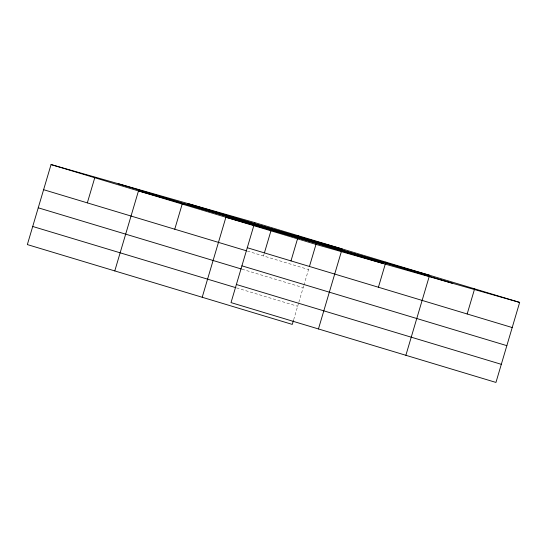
<?xml version="1.0" encoding="UTF-8"?>
<svg xmlns="http://www.w3.org/2000/svg" width="547" height="547" viewBox="0 0 547 547"><rect width="100%" height="100%" fill="white"/><g stroke="black" fill="none" stroke-linecap="round" stroke-linejoin="round"><path stroke-width="0.41" stroke-dasharray="2.73 2.05" d="M263.504 255.948L264.222 253.521M293.684 319.68L298.607 303.052M298.847 302.238L303.64 286.06M303.872 285.267L309.26 267.086M247.415 251.1L308.542 269.521M242.054 269.213L303.175 287.633M236.523 287.879L297.65 306.293"/><path stroke-width="0.82" d="M254.717 222.595L231.019 302.607L495.951 382.435L519.65 302.416L254.717 222.595L51.049 164.565L27.35 244.584L292.283 324.405L293.452 320.467M87.322 202.869L94.768 177.741M114.781 270.922L138.48 190.91L342.148 248.933L318.443 328.952M174.753 229.207L182.192 204.079M202.205 297.267L225.904 217.255L429.573 275.278L405.874 355.29M264.461 252.707L270.943 230.82M290.99 260.892L298.43 235.764M309.499 266.28L315.981 244.393L519.65 302.416M378.415 287.237L385.861 262.109M467.165 313.978L474.611 288.85M187.505 203.443L452.437 283.271M118.261 183.717L383.194 263.538M51.049 164.565L315.981 244.393M247.271 247.723L512.204 327.544M43.61 189.693L246.615 250.861M241.911 265.835L506.843 345.656M38.242 207.805L241.248 268.974M236.379 284.495L501.312 364.323M32.717 226.472L235.723 287.633"/></g></svg>
